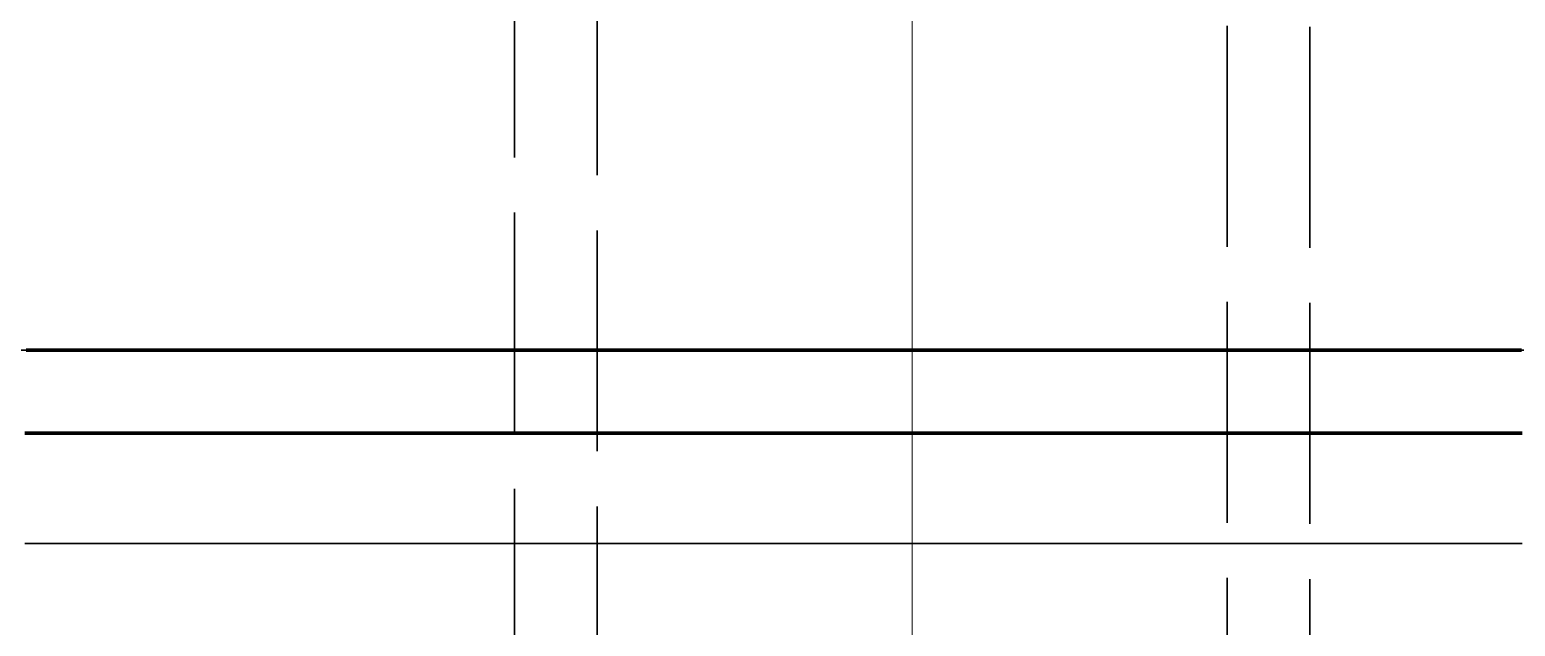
# Model space of a CAD drawing. Header units: millimetres. Extents: x 0 to 2208, y 0 to 420.
# Drawn here: x 793.38 to 820.27, y 283.65 to 294.45 of the extents above; entities that cross this region are included whole.
import ezdxf

# ---------------------------------------------------------------- set-up
doc = ezdxf.new("R2010")
doc.units = ezdxf.units.MM
doc.linetypes.add('IRAM-E-TRAZOS', pattern=[5, 4, -1])
doc.linetypes.add('IRAM-F-TRAZO-PUNTO', pattern=[20, 15, -2, 1, -2])
for name, color, linetype, lineweight in [('01-VISIBLE', 7, 'CONTINUOUS', 70), ('02-OCULTA', 4, 'IRAM-E-TRAZOS', 35), ('03-EJE', 1, 'IRAM-F-TRAZO-PUNTO', 18), ('08-FINA', 5, 'CONTINUOUS', 18)]:
    doc.layers.add(name, color=color, linetype=linetype, lineweight=lineweight)

msp = doc.modelspace()

# ---------------------------------------------------------------- linework, layer by layer
at = {"layer": '01-VISIBLE'}
for points in [[(793.312, 288.645), (793.813, 288.645), (794.315, 288.645), (794.816, 288.645), (795.317, 288.645), (795.819, 288.645), (796.32, 288.645), (796.821, 288.645), (797.323, 288.645), (797.824, 288.645), (798.325, 288.645), (798.827, 288.645), (799.328, 288.645), (799.829, 288.645), (800.33, 288.645), (800.832, 288.645), (801.333, 288.645), (801.834, 288.645), (802.336, 288.645), (802.837, 288.645), (803.338, 288.645), (803.84, 288.645), (804.341, 288.645), (804.842, 288.645), (805.344, 288.645), (805.845, 288.645), (806.346, 288.645), (806.848, 288.645), (807.349, 288.645), (807.85, 288.645), (808.352, 288.645), (808.853, 288.645), (809.354, 288.645), (809.855, 288.645), (810.357, 288.645), (810.858, 288.645), (811.359, 288.645), (811.861, 288.645), (812.362, 288.645), (812.863, 288.645), (813.365, 288.645), (813.866, 288.645), (814.367, 288.645), (814.869, 288.645), (815.37, 288.645), (815.871, 288.645), (816.373, 288.645), (816.874, 288.645), (817.375, 288.645), (817.877, 288.645), (818.378, 288.645), (818.879, 288.645), (819.38, 288.645), (819.882, 288.645), (820.383, 288.645)], [(820.398, 287.145), (819.896, 287.145), (819.394, 287.145), (818.892, 287.145), (818.39, 287.145), (817.888, 287.145), (817.386, 287.145), (816.884, 287.145), (816.382, 287.145), (815.88, 287.145), (815.378, 287.145), (814.876, 287.145), (814.374, 287.145), (813.872, 287.145), (813.37, 287.145), (812.868, 287.145), (812.366, 287.145), (811.864, 287.145), (811.362, 287.145), (810.86, 287.145), (810.358, 287.145), (809.856, 287.145), (809.354, 287.145), (808.852, 287.145), (808.35, 287.145), (807.848, 287.145), (807.346, 287.145), (806.844, 287.145), (806.342, 287.145), (805.84, 287.145), (805.338, 287.145), (804.836, 287.145), (804.334, 287.145), (803.832, 287.145), (803.33, 287.145), (802.828, 287.145), (802.326, 287.145), (801.824, 287.145), (801.322, 287.145), (800.82, 287.145), (800.318, 287.145), (799.816, 287.145), (799.314, 287.145), (798.812, 287.145), (798.31, 287.145), (797.808, 287.145), (797.306, 287.145), (796.804, 287.145), (796.302, 287.145), (795.8, 287.145), (795.298, 287.145), (794.796, 287.145), (794.294, 287.145), (793.792, 287.145), (793.29, 287.145)]]:
    msp.add_lwpolyline(points, dxfattribs=at)
at = {"layer": '02-OCULTA'}
for points in [[(802.154, 262.137), (802.154, 304.655)], [(803.654, 261.814), (803.654, 304.655)], [(815.054, 260.52), (815.054, 304.655)], [(816.554, 260.501), (816.554, 304.655)], [(820.62, 288.645), (820.119, 288.645), (819.618, 288.645), (819.118, 288.645), (818.617, 288.645), (818.116, 288.645), (817.616, 288.645), (817.115, 288.645), (816.614, 288.645), (816.113, 288.645), (815.613, 288.645), (815.112, 288.645), (814.611, 288.645), (814.111, 288.645), (813.61, 288.645), (813.109, 288.645), (812.609, 288.645), (812.108, 288.645), (811.607, 288.645), (811.107, 288.645), (810.606, 288.645), (810.105, 288.645), (809.605, 288.645), (809.104, 288.645), (808.603, 288.645), (808.102, 288.645), (807.602, 288.645), (807.101, 288.645), (806.6, 288.645), (806.1, 288.645), (805.599, 288.645), (805.098, 288.645), (804.598, 288.645), (804.097, 288.645), (803.596, 288.645), (803.096, 288.645), (802.595, 288.645), (802.094, 288.645), (801.593, 288.645), (801.093, 288.645), (800.592, 288.645), (800.091, 288.645), (799.591, 288.645), (799.09, 288.645), (798.589, 288.645), (798.089, 288.645), (797.588, 288.645), (797.087, 288.645), (796.587, 288.645), (796.086, 288.645), (795.585, 288.645), (795.085, 288.645), (794.584, 288.645), (794.083, 288.645), (793.582, 288.645), (793.082, 288.645)], [(793.082, 288.645), (793.582, 288.645), (794.083, 288.645), (794.584, 288.645), (795.085, 288.645), (795.585, 288.645), (796.086, 288.645), (796.587, 288.645), (797.087, 288.645), (797.588, 288.645), (798.089, 288.645), (798.589, 288.645), (799.09, 288.645), (799.591, 288.645), (800.091, 288.645), (800.592, 288.645), (801.093, 288.645), (801.593, 288.645), (802.094, 288.645), (802.595, 288.645), (803.096, 288.645), (803.596, 288.645), (804.097, 288.645), (804.598, 288.645), (805.098, 288.645), (805.599, 288.645), (806.1, 288.645), (806.6, 288.645), (807.101, 288.645), (807.602, 288.645), (808.102, 288.645), (808.603, 288.645), (809.104, 288.645), (809.605, 288.645), (810.105, 288.645), (810.606, 288.645), (811.107, 288.645), (811.607, 288.645), (812.108, 288.645), (812.609, 288.645), (813.109, 288.645), (813.61, 288.645), (814.111, 288.645), (814.611, 288.645), (815.112, 288.645), (815.613, 288.645), (816.113, 288.645), (816.614, 288.645), (817.115, 288.645), (817.616, 288.645), (818.116, 288.645), (818.617, 288.645), (819.118, 288.645), (819.618, 288.645), (820.119, 288.645), (820.62, 288.645)], [(820.414, 288.645), (819.911, 288.645), (819.408, 288.645), (818.906, 288.645), (818.403, 288.645), (817.9, 288.645), (817.397, 288.645), (816.895, 288.645), (816.392, 288.645), (815.889, 288.645), (815.387, 288.645), (814.884, 288.645), (814.381, 288.645), (813.878, 288.645), (813.376, 288.645), (812.873, 288.645), (812.37, 288.645), (811.868, 288.645), (811.365, 288.645), (810.862, 288.645), (810.36, 288.645), (809.857, 288.645), (809.354, 288.645), (808.851, 288.645), (808.349, 288.645), (807.846, 288.645), (807.343, 288.645), (806.841, 288.645), (806.338, 288.645), (805.835, 288.645), (805.333, 288.645), (804.83, 288.645), (804.327, 288.645), (803.824, 288.645), (803.322, 288.645), (802.819, 288.645), (802.316, 288.645), (801.814, 288.645), (801.311, 288.645), (800.808, 288.645), (800.306, 288.645), (799.803, 288.645), (799.3, 288.645), (798.797, 288.645), (798.295, 288.645), (797.792, 288.645), (797.289, 288.645), (796.787, 288.645), (796.284, 288.645), (795.781, 288.645), (795.278, 288.645), (794.776, 288.645), (794.273, 288.645), (793.77, 288.645), (793.268, 288.645)], [(793.268, 288.645), (793.77, 288.645), (794.273, 288.645), (794.776, 288.645), (795.278, 288.645), (795.781, 288.645), (796.284, 288.645), (796.787, 288.645), (797.289, 288.645), (797.792, 288.645), (798.295, 288.645), (798.797, 288.645), (799.3, 288.645), (799.803, 288.645), (800.306, 288.645), (800.808, 288.645), (801.311, 288.645), (801.814, 288.645), (802.316, 288.645), (802.819, 288.645), (803.322, 288.645), (803.824, 288.645), (804.327, 288.645), (804.83, 288.645), (805.333, 288.645), (805.835, 288.645), (806.338, 288.645), (806.841, 288.645), (807.343, 288.645), (807.846, 288.645), (808.349, 288.645), (808.851, 288.645), (809.354, 288.645), (809.857, 288.645), (810.36, 288.645), (810.862, 288.645), (811.365, 288.645), (811.868, 288.645), (812.37, 288.645), (812.873, 288.645), (813.376, 288.645), (813.878, 288.645), (814.381, 288.645), (814.884, 288.645), (815.387, 288.645), (815.889, 288.645), (816.392, 288.645), (816.895, 288.645), (817.397, 288.645), (817.9, 288.645), (818.403, 288.645), (818.906, 288.645), (819.408, 288.645), (819.911, 288.645), (820.414, 288.645)], [(820.414, 288.645), (819.911, 288.645), (819.408, 288.645), (818.906, 288.645), (818.403, 288.645), (817.9, 288.645), (817.397, 288.645), (816.895, 288.645), (816.392, 288.645), (815.889, 288.645), (815.387, 288.645), (814.884, 288.645), (814.381, 288.645), (813.878, 288.645), (813.376, 288.645), (812.873, 288.645), (812.37, 288.645), (811.868, 288.645), (811.365, 288.645), (810.862, 288.645), (810.36, 288.645), (809.857, 288.645), (809.354, 288.645), (808.851, 288.645), (808.349, 288.645), (807.846, 288.645), (807.343, 288.645), (806.841, 288.645), (806.338, 288.645), (805.835, 288.645), (805.333, 288.645), (804.83, 288.645), (804.327, 288.645), (803.824, 288.645), (803.322, 288.645), (802.819, 288.645), (802.316, 288.645), (801.814, 288.645), (801.311, 288.645), (800.808, 288.645), (800.306, 288.645), (799.803, 288.645), (799.3, 288.645), (798.797, 288.645), (798.295, 288.645), (797.792, 288.645), (797.289, 288.645), (796.787, 288.645), (796.284, 288.645), (795.781, 288.645), (795.278, 288.645), (794.776, 288.645), (794.273, 288.645), (793.77, 288.645), (793.268, 288.645)], [(793.268, 288.645), (793.77, 288.645), (794.273, 288.645), (794.776, 288.645), (795.278, 288.645), (795.781, 288.645), (796.284, 288.645), (796.787, 288.645), (797.289, 288.645), (797.792, 288.645), (798.295, 288.645), (798.797, 288.645), (799.3, 288.645), (799.803, 288.645), (800.306, 288.645), (800.808, 288.645), (801.311, 288.645), (801.814, 288.645), (802.316, 288.645), (802.819, 288.645), (803.322, 288.645), (803.824, 288.645), (804.327, 288.645), (804.83, 288.645), (805.333, 288.645), (805.835, 288.645), (806.338, 288.645), (806.841, 288.645), (807.343, 288.645), (807.846, 288.645), (808.349, 288.645), (808.851, 288.645), (809.354, 288.645), (809.857, 288.645), (810.36, 288.645), (810.862, 288.645), (811.365, 288.645), (811.868, 288.645), (812.37, 288.645), (812.873, 288.645), (813.376, 288.645), (813.878, 288.645), (814.381, 288.645), (814.884, 288.645), (815.387, 288.645), (815.889, 288.645), (816.392, 288.645), (816.895, 288.645), (817.397, 288.645), (817.9, 288.645), (818.403, 288.645), (818.906, 288.645), (819.408, 288.645), (819.911, 288.645), (820.414, 288.645)], [(820.383, 288.645), (819.882, 288.645), (819.38, 288.645), (818.879, 288.645), (818.378, 288.645), (817.877, 288.645), (817.375, 288.645), (816.874, 288.645), (816.373, 288.645), (815.871, 288.645), (815.37, 288.645), (814.869, 288.645), (814.367, 288.645), (813.866, 288.645), (813.365, 288.645), (812.863, 288.645), (812.362, 288.645), (811.861, 288.645), (811.359, 288.645), (810.858, 288.645), (810.357, 288.645), (809.855, 288.645), (809.354, 288.645), (808.853, 288.645), (808.352, 288.645), (807.85, 288.645), (807.349, 288.645), (806.848, 288.645), (806.346, 288.645), (805.845, 288.645), (805.344, 288.645), (804.842, 288.645), (804.341, 288.645), (803.84, 288.645), (803.338, 288.645), (802.837, 288.645), (802.336, 288.645), (801.834, 288.645), (801.333, 288.645), (800.832, 288.645), (800.33, 288.645), (799.829, 288.645), (799.328, 288.645), (798.827, 288.645), (798.325, 288.645), (797.824, 288.645), (797.323, 288.645), (796.821, 288.645), (796.32, 288.645), (795.819, 288.645), (795.317, 288.645), (794.816, 288.645), (794.315, 288.645), (793.813, 288.645), (793.312, 288.645)], [(820.398, 287.145), (819.896, 287.145), (819.394, 287.145), (818.892, 287.145), (818.39, 287.145), (817.888, 287.145), (817.386, 287.145), (816.884, 287.145), (816.382, 287.145), (815.88, 287.145), (815.378, 287.145), (814.876, 287.145), (814.374, 287.145), (813.872, 287.145), (813.37, 287.145), (812.868, 287.145), (812.366, 287.145), (811.864, 287.145), (811.362, 287.145), (810.86, 287.145), (810.358, 287.145), (809.856, 287.145), (809.354, 287.145), (808.852, 287.145), (808.35, 287.145), (807.848, 287.145), (807.346, 287.145), (806.844, 287.145), (806.342, 287.145), (805.84, 287.145), (805.338, 287.145), (804.836, 287.145), (804.334, 287.145), (803.832, 287.145), (803.33, 287.145), (802.828, 287.145), (802.326, 287.145), (801.824, 287.145), (801.322, 287.145), (800.82, 287.145), (800.318, 287.145), (799.816, 287.145), (799.314, 287.145), (798.812, 287.145), (798.31, 287.145), (797.808, 287.145), (797.306, 287.145), (796.804, 287.145), (796.302, 287.145), (795.8, 287.145), (795.298, 287.145), (794.796, 287.145), (794.294, 287.145), (793.792, 287.145), (793.29, 287.145)], [(793.29, 285.145), (793.792, 285.145), (794.294, 285.145), (794.796, 285.145), (795.298, 285.145), (795.8, 285.145), (796.302, 285.145), (796.804, 285.145), (797.306, 285.145), (797.808, 285.145), (798.31, 285.145), (798.812, 285.145), (799.314, 285.145), (799.816, 285.145), (800.318, 285.145), (800.82, 285.145), (801.322, 285.145), (801.824, 285.145), (802.326, 285.145), (802.828, 285.145), (803.33, 285.145), (803.832, 285.145), (804.334, 285.145), (804.836, 285.145), (805.338, 285.145), (805.84, 285.145), (806.342, 285.145), (806.844, 285.145), (807.346, 285.145), (807.848, 285.145), (808.35, 285.145), (808.852, 285.145), (809.354, 285.145), (809.856, 285.145), (810.358, 285.145), (810.86, 285.145), (811.362, 285.145), (811.864, 285.145), (812.366, 285.145), (812.868, 285.145), (813.37, 285.145), (813.872, 285.145), (814.374, 285.145), (814.876, 285.145), (815.378, 285.145), (815.88, 285.145), (816.382, 285.145), (816.884, 285.145), (817.386, 285.145), (817.888, 285.145), (818.39, 285.145), (818.892, 285.145), (819.394, 285.145), (819.896, 285.145), (820.398, 285.145)], [(793.29, 285.145), (793.792, 285.145), (794.294, 285.145), (794.796, 285.145), (795.298, 285.145), (795.8, 285.145), (796.302, 285.145), (796.804, 285.145), (797.306, 285.145), (797.808, 285.145), (798.31, 285.145), (798.812, 285.145), (799.314, 285.145), (799.816, 285.145), (800.318, 285.145), (800.82, 285.145), (801.322, 285.145), (801.824, 285.145), (802.326, 285.145), (802.828, 285.145), (803.33, 285.145), (803.832, 285.145), (804.334, 285.145), (804.836, 285.145), (805.338, 285.145), (805.84, 285.145), (806.342, 285.145), (806.844, 285.145), (807.346, 285.145), (807.848, 285.145), (808.35, 285.145), (808.852, 285.145), (809.354, 285.145), (809.856, 285.145), (810.358, 285.145), (810.86, 285.145), (811.362, 285.145), (811.864, 285.145), (812.366, 285.145), (812.868, 285.145), (813.37, 285.145), (813.872, 285.145), (814.374, 285.145), (814.876, 285.145), (815.378, 285.145), (815.88, 285.145), (816.382, 285.145), (816.884, 285.145), (817.386, 285.145), (817.888, 285.145), (818.39, 285.145), (818.892, 285.145), (819.394, 285.145), (819.896, 285.145), (820.398, 285.145)]]:
    msp.add_lwpolyline(points, dxfattribs=at)
at = {"layer": '03-EJE'}
msp.add_lwpolyline([(809.354, 260.916), (809.354, 343.245)], dxfattribs=at)
at = {"layer": '08-FINA'}
msp.add_circle((816.667, 325.75), 65.25, dxfattribs=at)

doc.saveas('drawing.dxf')
